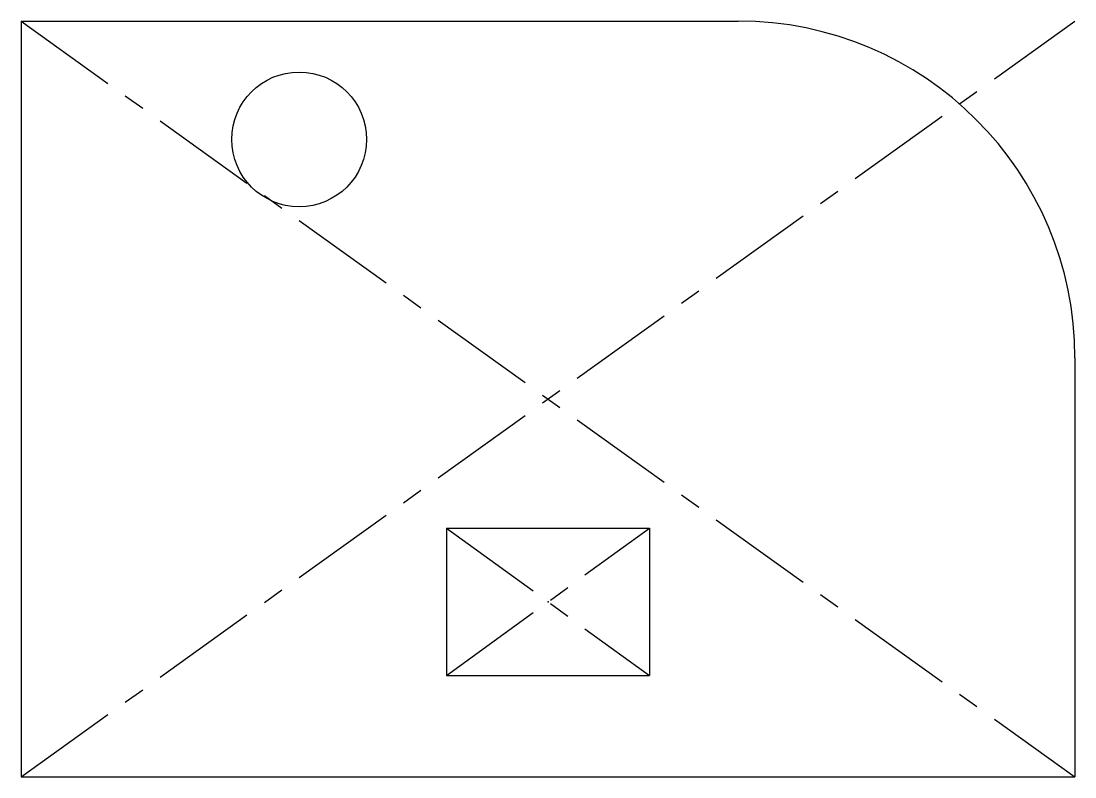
# Model space of a CAD drawing. Header units: millimetres. Extents: x -63 to 63, y -45 to 45.
import ezdxf

# ---------------------------------------------------------------- set-up
doc = ezdxf.new("R2010")
doc.units = ezdxf.units.MM
doc.header["$PDSIZE"] = -1
doc.linetypes.add('CENTERX2', pattern=[20.32, 12.7, -2.54, 2.54, -2.54])

msp = doc.modelspace()

# ---------------------------------------------------------------- linework, layer by layer
at = {"color": 7, "linetype": 'Continuous'}
for p, q in [((-62.58, 44.88), (22.58, 44.88)), ((-62.58, 44.88), (-62.58, -44.88)), ((62.58, 4.88), (62.58, -44.88)), ((-12.04, -15.32), (12.04, -15.32)), ((-12.04, -15.32), (-12.04, -32.84)), ((12.04, -15.32), (12.04, -32.84)), ((-12.04, -32.84), (12.04, -32.84)), ((-62.58, -44.88), (62.58, -44.88))]:
    msp.add_line(p, q, dxfattribs=at)
at = {"color": 7, "linetype": 'CENTERX2'}
for p, q in [((-62.58, 44.88), (62.58, -44.88)), ((-62.58, -44.88), (62.58, 44.88)), ((-12.04, -15.32), (12.04, -32.84)), ((-12.04, -32.84), (12.04, -15.32))]:
    msp.add_line(p, q, dxfattribs=at)
at = {"color": 7, "linetype": 'Continuous'}
msp.add_circle((-29.55, 30.83), 8, dxfattribs=at)
msp.add_arc((22.58, 4.88), 40, 0, 90, dxfattribs=at)
for p in [(0, 0), (0, -24.08)]:
    msp.add_point(p, dxfattribs=at)

doc.saveas('drawing.dxf')
